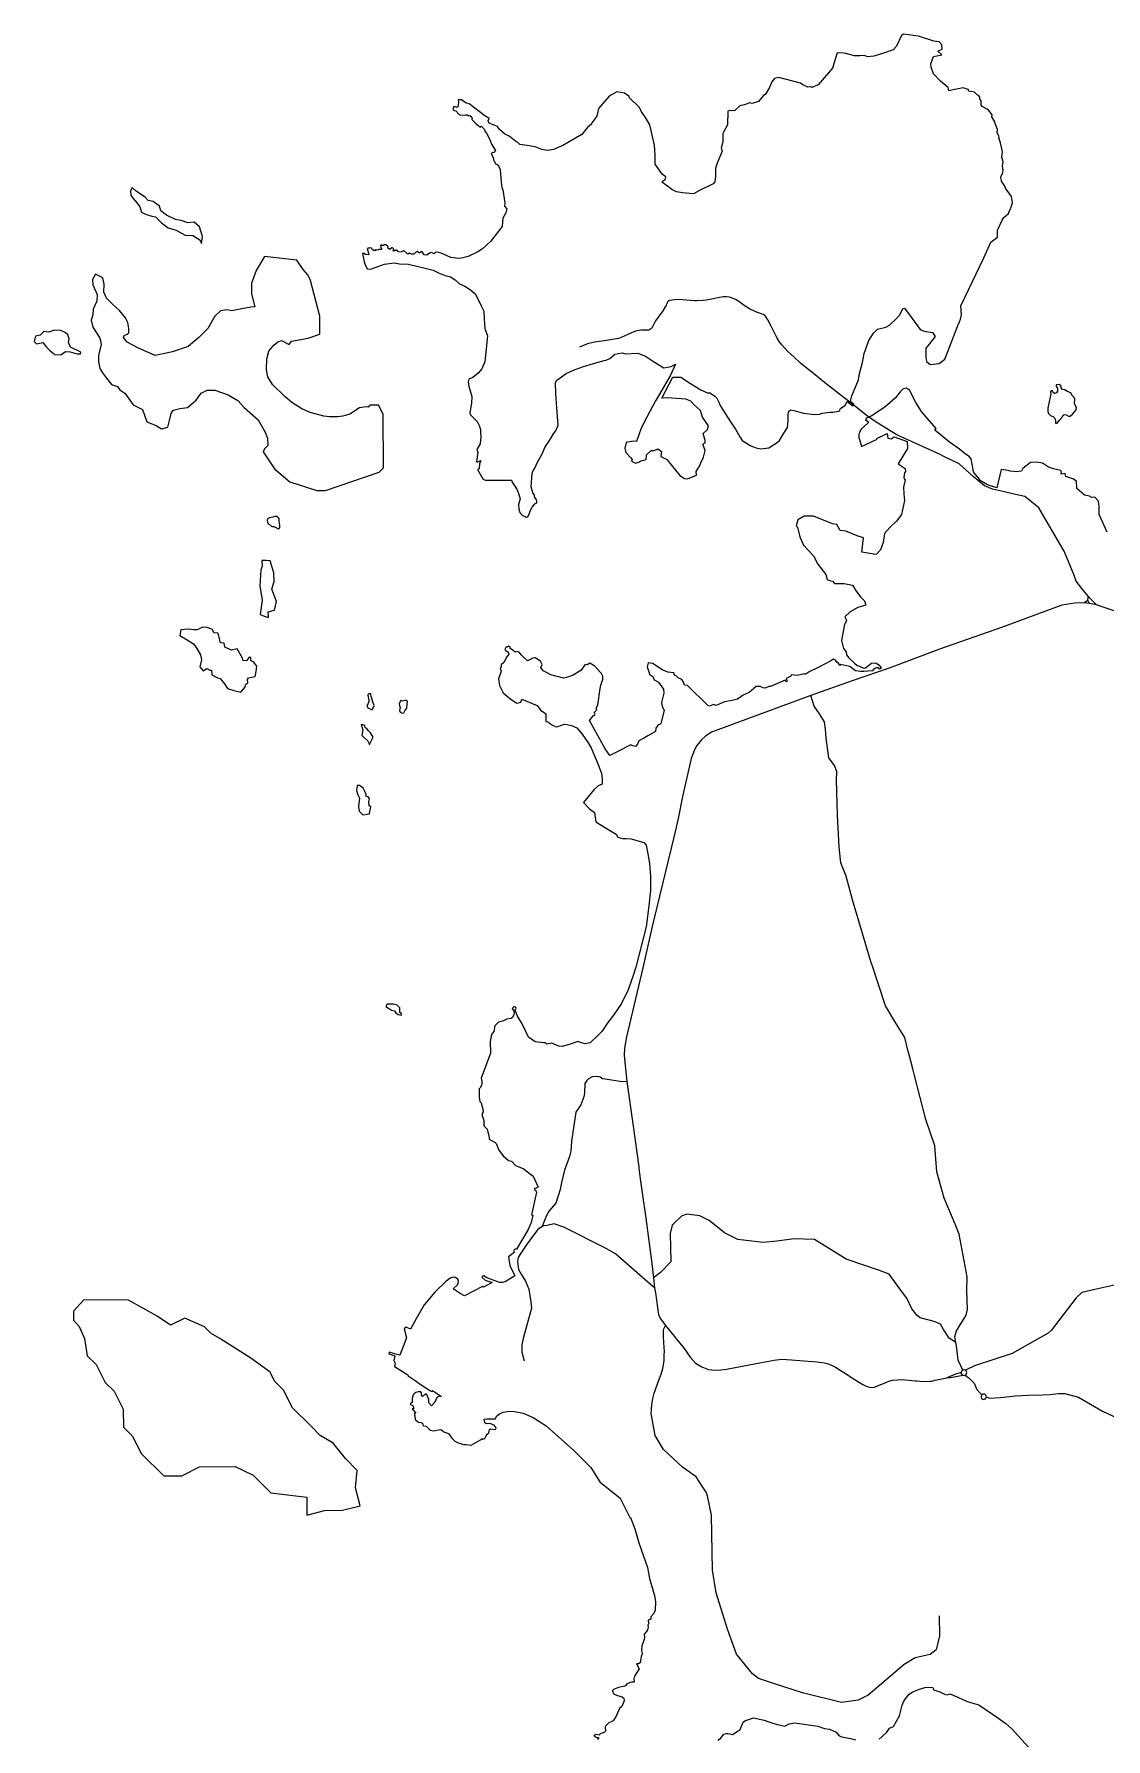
# Model space of a CAD drawing. Extents: x 0 to 452, y 0 to 685.
# Drawn here: x 85.8 to 127.9, y 422.4 to 489.4 of the extents above; entities that cross this region are included whole.
import ezdxf

# ---------------------------------------------------------------- set-up
doc = ezdxf.new("R2010")
doc.units = 0
doc.layers.get('0').update_dxf_attribs({"linetype": 'CONTINUOUS'})

msp = doc.modelspace()

# ---------------------------------------------------------------- linework, layer by layer
at = {"color": 7}
for points in [[(113.046537, 486.374722), (113.027795, 485.835634), (112.877865, 485.541285), (112.853611, 485.486163), (112.848099, 485.162049), (112.786363, 484.917309), (112.820538, 484.791632), (112.622101, 484.331918), (112.566979, 484.133481), (112.563672, 483.982448), (112.564774, 483.804957), (112.530599, 483.595495), (112.469965, 483.517222), (111.913238, 483.244922), (111.694957, 483.12145), (111.261701, 483.158932), (111.031293, 483.195312), (110.84388, 483.286814), (110.477873, 483.566832), (110.474566, 483.624158), (110.584809, 483.678177), (110.609062, 483.789523), (110.473463, 483.877717), (110.196754, 484.283412), (110.195651, 484.640599), (110.171398, 485.034167), (109.986189, 485.837838), (109.839566, 486.080373), (109.647743, 486.36921), (109.579393, 486.514731), (109.181415, 486.893967), (109.162674, 486.960113), (108.98849, 487.07697), (108.688629, 487.134297), (108.384358, 486.953498), (107.964332, 486.469531), (107.903698, 486.177387), (107.697543, 485.909496), (107.692031, 485.857682), (107.526667, 485.715469), (107.307283, 485.454193), (106.570859, 485.01763), (106.19934, 484.862187), (105.976649, 484.82691), (105.738524, 484.866597), (105.483863, 484.964713), (105.166363, 485.019835), (104.874219, 485.065035), (104.792639, 485.14), (104.720981, 485.177482), (104.460807, 485.383637), (104.271189, 485.472934), (104.06283, 485.663655), (104.004401, 485.769488), (103.673672, 485.896267), (103.62737, 485.988871), (103.672569, 486.080373), (103.497283, 486.181797), (102.890946, 486.653637), (102.768576, 486.690017), (102.586675, 486.80908), (102.449974, 486.816797), (102.459896, 486.708759), (102.447769, 486.617257), (102.445564, 486.540087), (102.395955, 486.518038), (102.309965, 486.555521), (102.27138, 486.535677), (102.274687, 486.507014), (102.249332, 486.476146), (102.268073, 486.424332), (102.31217, 486.389054), (102.356268, 486.382439), (102.488559, 486.243533), (102.561319, 486.217075), (102.736606, 486.223689), (102.809366, 486.228099), (102.860078, 486.179592), (102.91079, 486.201641), (103.004497, 486.089193), (102.995677, 486.048403), (103.15553, 485.866502), (103.234905, 485.803663), (103.271285, 485.778307), (103.303255, 485.741927), (103.369401, 485.780512), (103.489566, 485.649323), (103.497283, 485.583177), (103.565634, 485.511519), (103.70013, 485.254653), (103.758559, 485.072752), (103.917309, 484.821398), (103.851163, 484.751944), (103.791632, 484.732101), (103.753047, 484.689106), (103.834627, 484.5502), (103.85447, 484.416806), (103.882031, 484.388142), (103.916207, 484.306562), (104.019835, 484.247031), (104.109132, 484.075052), (104.145512, 483.577856), (104.159844, 483.473125), (104.163151, 483.371701), (104.201736, 483.274687), (104.280009, 482.767569), (104.272292, 482.642995), (104.363793, 482.533854), (104.325208, 482.375104), (104.213863, 482.172257), (104.186302, 481.841528), (104.036372, 481.653012), (103.732101, 481.269366), (103.392552, 480.947457), (103.198524, 480.837213), (102.842439, 480.666337), (102.586675, 480.594679), (102.460998, 480.584757), (102.171059, 480.623342), (101.791823, 480.788707), (101.629766, 480.826189), (101.560312, 480.815165), (101.495269, 480.771068), (101.408177, 480.822882), (101.321085, 480.793116), (101.220764, 480.713741), (101.114931, 480.72697), (101.053194, 480.831701), (101.024531, 480.852648), (100.994766, 480.840521), (100.935234, 480.792014), (100.850347, 480.863672), (100.779792, 480.82178), (100.711441, 480.750121), (100.624349, 480.755634), (100.546076, 480.793116), (100.479931, 480.757838), (100.392838, 480.831701), (100.347639, 480.847135), (100.342127, 480.862569), (100.311259, 480.878003), (100.238498, 480.860364), (100.221962, 480.832804), (100.108412, 480.843828), (100.040061, 480.92651), (100.015807, 480.895642), (99.987144, 480.913281), (99.93533, 480.864774), (99.905564, 480.883516), (99.923203, 480.955174), (99.861467, 481.014705), (99.773273, 480.939739), (99.692795, 480.982734), (99.69941, 481.054392), (99.659722, 481.077543), (99.62224, 481.113924), (99.560504, 481.113924), (99.488845, 481.08526), (99.434826, 481.118333), (99.401754, 481.090773), (99.41829, 481.011398), (99.435929, 480.991554), (99.435929, 480.940842), (99.407266, 480.932023), (99.366476, 480.950764), (99.3323, 480.941944), (99.321276, 480.908871), (99.25072, 480.916588), (99.226467, 480.89895), (99.197804, 480.916588), (99.165833, 480.887925), (99.143785, 480.89013), (99.080946, 480.936432), (99.053386, 480.984939), (98.996059, 481.000373), (98.972908, 480.986042), (98.921094, 480.988246), (98.872587, 480.970607), (98.943143, 480.741302), (98.914479, 480.723663), (98.816363, 480.7402), (98.759037, 480.779887), (98.700608, 480.777682), (98.759037, 480.444748), (98.791007, 480.3775), (98.884713, 480.18237), (99.015903, 480.160321), (99.558299, 480.365373), (99.938637, 480.41829), (100.154713, 480.376398), (100.500877, 480.362066), (101.211944, 480.193394), (101.475425, 480.119531), (101.676068, 480.01921), (101.940651, 479.917787), (102.156727, 479.859357), (102.340833, 479.745807), (102.501788, 479.592569), (102.720069, 479.498863), (102.941658, 479.357752), (103.129071, 479.18026), (103.362787, 478.717239), (103.455391, 478.51329), (103.477439, 478.193585), (103.505, 477.828681), (103.609731, 477.546458), (103.506102, 476.527812), (103.383733, 476.25441), (103.243724, 476.083533), (103.023238, 475.909349), (102.868898, 475.847613), (102.840234, 475.736267), (102.876615, 475.566493), (102.990165, 475.159696), (102.982448, 474.895113), (102.916302, 474.519184), (102.933941, 474.442014), (103.194115, 474.18184), (103.281207, 474.0275), (103.327509, 473.866545), (103.336328, 473.735356), (103.344045, 473.579913), (103.323099, 473.30651), (103.181988, 473.080512), (103.226085, 472.972474), (103.169861, 472.599852), (103.231597, 472.596545), (103.348455, 472.642847), (103.292231, 472.51276), (103.272387, 472.319835), (103.209549, 472.293377), (103.422318, 471.93178), (103.518229, 471.871146), (103.928333, 471.879965), (104.554514, 471.881068), (104.57987, 471.798385), (104.679088, 471.645148), (104.772795, 471.490807), (104.830122, 471.306701), (104.89296, 471.146849), (104.817995, 470.914236), (104.833429, 470.733437), (104.876424, 470.603351), (104.97895, 470.486493), (105.057222, 470.465547), (105.120061, 470.422552), (105.187309, 470.439088), (105.257865, 470.576892), (105.29204, 470.699262), (105.353776, 470.817222), (105.467326, 470.939592), (105.538984, 470.989201), (105.541189, 471.050937), (105.52796, 471.102752), (105.451893, 471.216302), (105.45079, 471.284653), (105.381337, 471.375052), (105.315191, 471.617587), (105.360391, 472.135729), (105.395668, 472.255894), (105.447483, 472.318732), (105.587491, 472.608672), (105.692222, 472.791675), (105.764983, 472.940503), (105.859792, 473.154375), (106.046102, 473.435495), (106.193828, 473.696771), (106.284227, 473.807014), (106.387856, 474.036319), (106.331632, 474.712109), (106.288637, 475.271042), (106.272101, 475.705399), (106.333837, 475.796901), (106.509123, 475.9325), (106.694332, 476.063689), (106.977656, 476.195981), (107.340356, 476.324965), (107.773611, 476.457257), (108.189227, 476.580729), (108.269705, 476.587344), (108.416328, 476.659002), (108.586102, 476.795703), (108.610356, 476.822162), (108.894783, 476.873976), (109.023768, 476.833186), (109.50553, 476.858542), (109.8098, 476.743889), (110.123993, 476.532222), (110.53079, 476.291892), (110.824037, 476.335989), (110.983889, 476.435208), (110.779939, 475.979905), (110.276129, 475.091345), (110.211085, 474.985512), (109.862717, 474.343898), (109.643333, 473.918359), (109.457023, 473.39691), (109.329141, 473.412344), (109.055738, 473.35612), (109.001719, 473.130121), (109.036997, 472.958142), (109.233229, 472.746476), (109.290556, 472.683637), (109.266302, 472.615287), (109.41954, 472.541424), (109.547422, 472.584418), (109.625694, 472.631823), (109.834054, 472.690252), (109.857205, 472.87546), (110.033594, 473.036415), (110.149349, 473.03862), (110.291562, 473.104766), (110.439288, 473.002239), (110.418342, 472.800495), (110.646545, 472.681432), (111.162483, 472.064071), (111.344384, 471.945009), (111.455729, 471.929575), (111.816224, 472.075095), (111.808507, 472.209592), (111.935287, 472.425668), (111.983793, 472.559062), (112.086319, 472.774037), (112.152465, 473.04303), (112.064271, 473.287769), (112.15467, 473.3473), (112.155773, 473.429982), (112.075295, 473.702283), (112.247274, 473.865443), (112.284757, 474.012066), (112.055451, 474.356024), (111.973872, 474.610686), (111.736849, 474.82566), (111.594636, 474.974488), (111.392891, 475.062682), (110.663082, 475.108984), (110.44921, 475.096857), (110.886875, 475.920373), (111.04783, 475.921476), (111.20217, 475.918168), (111.575894, 475.666814), (111.980486, 475.427587), (112.27263, 475.294193), (112.331059, 475.318446), (112.532804, 475.17513), (112.607769, 475.096857), (112.691554, 474.940312), (112.74888, 474.810226), (112.940703, 474.49934), (113.153472, 474.169713), (113.344193, 473.87316), (113.520582, 473.578811), (113.615391, 473.42888), (113.717917, 473.368246), (113.94612, 473.218316), (114.159991, 473.140043), (114.33197, 473.110278), (114.656085, 473.145556), (114.989019, 473.348403), (115.071701, 473.435495), (115.243681, 473.727639), (115.385894, 473.942613), (115.409045, 474.071597), (115.422274, 474.234757), (115.422274, 474.455243), (115.44763, 474.579818), (115.5248, 474.640451), (115.643863, 474.616198), (116.024201, 474.511467), (116.447535, 474.449731), (116.650382, 474.466267), (116.751806, 474.501545), (117.064896, 474.542335), (117.172934, 474.543437), (117.413264, 474.583125), (117.471693, 474.691163), (117.656901, 474.82125), (117.730764, 474.966771), (117.954557, 474.794792), (117.999757, 474.863142), (117.868568, 474.98441), (117.91046, 475.192769), (118.175043, 475.820052), (118.218038, 476.069201), (118.338203, 476.492535), (118.396632, 476.850825), (118.582943, 477.360148), (118.773663, 477.644575), (118.921389, 477.804427), (119.247708, 477.880495), (119.30724, 477.915773), (119.398741, 477.968689), (119.677656, 478.223351), (119.793412, 478.361155), (119.923498, 478.603689), (119.988542, 478.630148), (120.285095, 478.221146), (120.594879, 477.795607), (120.760243, 477.722847), (121.088768, 477.672135), (121.190191, 477.517795), (120.948759, 477.211319), (120.828594, 477.058082), (120.818672, 476.695382), (120.846233, 476.530017), (120.992856, 476.414262), (121.353351, 476.457257), (121.576042, 476.625929), (121.690694, 476.932405), (122.03796, 477.850729), (122.085365, 477.956562), (122.143793, 478.097674), (122.187891, 478.203507), (122.229783, 478.366667), (122.195608, 478.726059), (123.104011, 480.605703), (123.376311, 481.227474), (123.640894, 481.414887), (123.639792, 481.600095), (123.640894, 481.6927), (123.834922, 482.109418), (123.892248, 482.186588), (124.06533, 482.345338), (124.194314, 482.63638), (124.221875, 482.783003), (124.18329, 483.014514), (123.958394, 483.340833), (123.929731, 483.420208), (123.794132, 483.62526), (123.770981, 483.774088), (123.810668, 483.879922), (123.837127, 483.897561), (123.866893, 484.056311), (123.841537, 484.224982), (123.859175, 484.379323), (123.808463, 484.556814), (123.834922, 484.775095), (123.753342, 485.123463), (123.693811, 485.321901), (123.701528, 485.364896), (123.628768, 485.529158), (123.633177, 485.64822), (123.54388, 485.88855), (123.536163, 485.946979), (123.419306, 486.149826), (123.424818, 486.226996), (123.287014, 486.406693), (123.234097, 486.449687), (123.038967, 486.556623), (122.991563, 486.623871), (122.992665, 486.771597), (122.946363, 486.848767), (122.938646, 486.920425), (122.894549, 486.983264), (122.841632, 487.015234), (122.740208, 487.113351), (122.593585, 487.145321), (122.505391, 487.155243), (122.497674, 487.220287), (122.442552, 487.239028), (122.409479, 487.251155), (122.283802, 487.289739), (121.901259, 487.204852), (121.72487, 487.166267), (121.699514, 487.304071), (121.399653, 487.548811), (121.128455, 487.842057), (121.039158, 488.097821), (121.020417, 488.223498), (121.122943, 488.511232), (121.322483, 488.552023), (121.447057, 488.578481), (121.297127, 488.719592), (121.468004, 488.807787), (121.453672, 488.980868), (121.353351, 489.098828), (121.143889, 489.117569), (120.529835, 489.318212), (120.343524, 489.34467), (119.943342, 489.396484), (119.869479, 489.343568), (119.667734, 488.925746), (119.540955, 488.776918), (119.158412, 488.649037), (118.786893, 488.534384), (118.525616, 488.503516), (118.417578, 488.549818), (118.225755, 488.537691), (118.027318, 488.540998), (117.67454, 488.630295), (117.590755, 488.647934), (117.339401, 488.665573), (117.1575, 488.060338), (116.591953, 487.404392), (116.350521, 487.295252), (116.302014, 487.320607), (116.190668, 487.312891), (115.986719, 487.404392), (115.906241, 487.466128), (115.047448, 487.692127), (114.876571, 487.64803), (114.78066, 487.522352), (114.684748, 487.296354), (114.519384, 487.041693), (114.437804, 486.966727), (114.255903, 486.742934), (114.006754, 486.665764), (113.913047, 486.696632), (113.682639, 486.612847), (113.517274, 486.578672), (113.322144, 486.401181), (113.278047, 486.385746), (113.19316, 486.398976), (113.166701, 486.379132), (113.131424, 486.394566), (113.046537, 486.374722)], [(89.650755, 483.373906), (89.582405, 483.226181), (89.594531, 483.067431), (89.690443, 482.939549), (89.850295, 482.759852), (89.949514, 482.607717), (90.013455, 482.40046), (90.16559, 482.324392), (90.420252, 482.240607), (90.56467, 482.219662), (90.806102, 481.981537), (91.058559, 481.788611), (91.380469, 481.696007), (91.724427, 481.49316), (92.035312, 481.487648), (92.308715, 481.317873), (92.375963, 481.17566), (92.407934, 481.441345), (92.288872, 481.824991), (92.078307, 482.014609), (91.829158, 481.982639), (91.574497, 482.079653), (91.347396, 482.112726), (90.990208, 482.280295), (90.774132, 482.458889), (90.720113, 482.637482), (90.476476, 482.827101), (90.281345, 482.864583), (90.156771, 482.99467), (89.939592, 483.135781), (89.805095, 483.232795), (89.650755, 483.373906)], [(96.555278, 477.459366), (97.024913, 477.615912), (97.019401, 478.319262), (96.657804, 479.722656), (96.554175, 479.938732), (96.366762, 480.151502), (96.119818, 480.510894), (94.848715, 480.66303), (94.522396, 480.116224), (94.33388, 479.608003), (94.331675, 479.190182), (94.469479, 478.679757), (94.323958, 478.670937), (94.018585, 478.618021), (93.559974, 478.522109), (93.365946, 478.562899), (93.117899, 478.526519), (92.899618, 478.319262), (92.618498, 477.834193), (92.267925, 477.478107), (91.841285, 477.122023), (91.234948, 476.913663), (90.556953, 476.770347), (89.894393, 477.064696), (89.445703, 477.290694), (89.305694, 477.477005), (89.33546, 477.564097), (89.452318, 477.607092), (89.512951, 477.665521), (89.516259, 477.831988), (89.480981, 478.064601), (89.382865, 478.254219), (89.148047, 478.534236), (88.857005, 478.796614), (88.637622, 479.02592), (88.536198, 479.255226), (88.543915, 479.570521), (88.499818, 479.825182), (88.208776, 479.965191), (88.087509, 479.762344), (88.099636, 479.55178), (88.274922, 479.165929), (88.262795, 478.90796), (88.115069, 478.588255), (88.107352, 478.369974), (88.039002, 478.166024), (88.100738, 477.886007), (88.359809, 477.480312), (88.409418, 477.355738), (88.431467, 477.193681), (88.321224, 476.781371), (88.327838, 476.523403), (88.384062, 476.259922), (88.487691, 476.089045), (88.645338, 475.878481), (88.836059, 475.635946), (89.074184, 475.553264), (89.160174, 475.41987), (89.359713, 475.287578), (89.683828, 474.833377), (90.054245, 474.656988), (90.219609, 474.167509), (90.591129, 474.025295), (90.801693, 473.894106), (91.055252, 473.959149), (91.116988, 474.213811), (91.174314, 474.488316)], [(86.179201, 477.716232), (86.039193, 477.5652), (85.850677, 477.527717), (85.795556, 477.317153), (85.884852, 477.231163), (86.145026, 477.288489), (86.28724, 477.099974), (86.409609, 476.969887), (86.60474, 476.817752), (86.843967, 476.795703), (87.024766, 476.924687), (87.215486, 476.910356), (87.483377, 476.835391), (87.622283, 476.8398), (87.636615, 476.908151), (87.220998, 477.105486), (87.142726, 477.278568), (87.178004, 477.432908), (87.126189, 477.579531), (87.014844, 477.680955), (86.839557, 477.752613), (86.598125, 477.773559), (86.373229, 477.689774), (86.179201, 477.716232)], [(95.520095, 477.357943), (95.816649, 477.205807), (95.911458, 477.331484), (96.555278, 477.459366)], [(98.979523, 474.826762), (98.924401, 474.738568), (98.836207, 474.751797), (98.573828, 474.714314), (98.199002, 474.465165), (97.928906, 474.395712), (97.71283, 474.361537), (97.39533, 474.359332), (97.181458, 474.38579), (96.643472, 474.528003), (96.308333, 474.682344), (95.924687, 474.924878), (95.64908, 475.165208), (95.159601, 475.628229), (94.972187, 475.931398), (94.919271, 476.210312), (94.943524, 476.641363), (95.016285, 476.947838), (95.214722, 477.173837), (95.36355, 477.311641), (95.520095, 477.357943)], [(127.942578, 469.838264), (127.633898, 470.521771), (127.637205, 470.835963), (127.600825, 471.05204), (127.467431, 471.205278), (127.350573, 471.197561), (127.249149, 471.24276), (127.051814, 471.289062), (126.760773, 471.542621), (126.736519, 471.830356), (126.603125, 471.921857), (126.320903, 472.019974), (126.296649, 472.142344), (126.137899, 472.105963), (126.158845, 472.197465), (126.12467, 472.250382), (125.832526, 472.320937), (125.64842, 472.391493), (125.411398, 472.548038), (125.161146, 472.585521), (124.934045, 472.564575), (124.639696, 472.339679), (124.583472, 472.223924), (124.388342, 472.198568), (124.130373, 472.227231), (124.056511, 472.255894), (123.78862, 472.292274), (123.614436, 471.574592), (123.251736, 471.692552), (122.935338, 471.875556), (122.936441, 471.920755), (122.769974, 472.101554), (122.693906, 472.205182), (122.648707, 472.505043), (122.6002, 472.71671), (122.530747, 472.808212), (122.375304, 472.899713), (122.151511, 473.097049), (121.748021, 473.364939), (121.182474, 473.840087), (121.232083, 473.910642), (120.874896, 474.306415), (120.647795, 474.569896), (120.436129, 474.925981), (120.183672, 475.409948), (120.069019, 475.482708), (119.936727, 475.463967), (119.818768, 475.343802), (119.619227, 475.091345), (119.22566, 474.758412), (118.70862, 474.397917), (118.495851, 474.311927), (118.447344, 474.245781)], [(126.671476, 475.059375), (126.656042, 475.127726), (126.559028, 475.21592), (126.514931, 475.308524), (126.381537, 475.354826), (126.288932, 475.41987), (126.196328, 475.439713), (126.140104, 475.502552), (126.134592, 475.567595), (126.065139, 475.628229), (125.947179, 475.624922), (125.946076, 475.554366), (125.998993, 475.483811), (125.992379, 475.369158), (125.950486, 475.310729), (125.881033, 475.284271), (125.829219, 475.316241), (125.808273, 475.366953), (125.788429, 475.385694), (125.752049, 475.380182), (125.720078, 475.339392), (125.73441, 475.253403), (125.710156, 475.135443), (125.664957, 474.957951), (125.638498, 474.827864), (125.617552, 474.697778), (125.61204, 474.573203), (125.636293, 474.500443), (125.724488, 474.415556), (125.832526, 474.361537), (125.874418, 474.318542), (125.913004, 474.214913), (125.914106, 474.142153), (125.928437, 474.101363), (125.987969, 474.116797), (126.089393, 474.247986), (126.148924, 474.310825), (126.215069, 474.41776), (126.254757, 474.450833), (126.330825, 474.443116), (126.421224, 474.38579), (126.493984, 474.389097), (126.582179, 474.47178), (126.662656, 474.563281), (126.728802, 474.632734), (126.743134, 474.725338), (126.669271, 474.867552), (126.671476, 475.059375)], [(91.174314, 474.488316), (91.263611, 474.623915), (91.520477, 474.692266), (91.817031, 474.727543), (92.159887, 475.024097), (92.352812, 475.291988), (92.599757, 475.413255), (92.891901, 475.409948), (93.413351, 475.231354), (93.796997, 475.006458), (94.045043, 474.734158), (94.592951, 474.239167), (94.868559, 473.760712), (94.967778, 473.521484), (94.974393, 473.240364)], [(94.974393, 473.240364), (94.843203, 473.102561), (94.792491, 472.991215), (95.240078, 472.32645), (95.843108, 471.806102), (96.897031, 471.463246), (97.247604, 471.466554), (99.344427, 472.185338), (99.518611, 472.36283), (99.502075, 474.472882), (99.324583, 474.822352), (98.979523, 474.826762)], [(118.447344, 474.245781), (118.579636, 474.159792), (118.54987, 474.10908), (118.289696, 473.874262), (118.211424, 473.7552), (118.188273, 473.661493), (118.193785, 473.543533), (118.215833, 473.468568), (118.291901, 473.20178), (118.910365, 473.487309), (118.900443, 473.509357), (119.30283, 473.71), (119.335903, 473.525894), (119.464887, 473.503845), (119.581745, 473.579913), (120.087761, 473.38809), (120.106502, 473.114687), (119.741597, 472.516068), (120.01059, 472.333064), (120.030434, 472.217309), (119.989644, 472.168802), (119.959879, 471.984696), (119.984132, 471.920755), (120.029332, 471.866736), (119.992951, 471.83697), (119.940035, 471.594436), (119.953264, 471.334262), (119.987439, 471.071884), (119.868377, 470.529488), (119.684271, 470.275929), (119.404254, 470.016857), (119.198099, 469.784245), (119.141875, 469.427057), (119.038247, 469.133811), (118.885009, 468.967344), (118.799019, 468.95191), (118.778073, 468.971753), (118.310643, 469.043412), (118.378993, 469.606753), (118.130946, 469.691641), (117.67454, 469.874644), (117.457361, 469.901102), (117.331684, 470.134818), (117.151988, 470.165686), (116.40895, 470.467752), (116.038533, 470.466649), (115.799306, 470.322231), (115.734262, 470.083003), (115.779462, 470.023472), (115.869861, 469.648646), (116.013177, 469.325634), (116.40895, 468.897891), (116.584236, 468.575981), (116.898429, 468.168082), (116.945833, 467.971849), (117.074818, 467.927752), (117.151988, 467.903498), (117.233568, 467.813099), (117.428698, 467.811996), (117.619418, 467.817509), (117.949045, 467.753568), (118.087951, 467.519852), (118.254418, 467.290547), (118.417578, 467.139514), (118.4727, 466.967535), (118.148585, 466.874931), (117.856441, 466.704054), (117.635955, 466.511128), (117.706511, 466.381042), (117.667925, 466.260877), (117.622726, 466.213472), (117.504766, 465.576267), (117.594062, 465.257665), (117.698793, 465.126476), (117.713125, 465.016232), (117.803524, 464.898273), (118.038342, 464.670069), (118.118819, 464.606128), (118.326076, 464.514627), (118.405451, 464.494783), (118.448446, 464.504705), (118.692083, 464.687708), (118.812248, 464.703142), (118.875087, 464.688811), (118.933516, 464.651328), (118.986432, 464.605026), (119.034939, 464.552109), (119.055886, 464.516832), (119.050373, 464.468325), (119.023915, 464.478246), (119.001866, 464.447378), (118.967691, 464.504705), (118.891623, 464.50691), (118.861858, 464.495885), (118.824375, 464.473837), (118.743898, 464.417613), (118.74941, 464.38895), (118.550972, 464.373516), (118.393325, 464.360287), (118.253316, 464.362491), (118.055981, 464.392257), (117.8377, 464.560929), (117.468386, 464.62928), (117.441927, 464.601719), (117.360347, 464.728498), (117.341606, 464.718576), (117.273255, 464.806771), (117.192778, 464.842049), (117.094662, 464.778107), (116.952448, 464.698732), (116.598568, 464.511319), (116.243585, 464.342648), (116.111293, 464.25776), (116.067196, 464.251146), (116.063889, 464.26658), (115.767335, 464.209253), (115.540234, 464.229097), (115.527005, 464.182795), (115.33849, 464.087986), (115.378177, 463.977743), (115.321953, 463.955694), (115.294393, 464.025148), (114.724436, 463.777101), (114.652778, 463.773793), (114.514974, 463.702135), (114.415755, 463.714262), (114.326458, 463.766076), (114.163299, 463.770486), (113.885486, 463.534566), (113.649566, 463.43204), (113.425773, 463.275495), (113.219618, 463.217066), (112.913143, 463.170764), (112.587925, 463.026345), (112.487604, 463.061623), (112.326649, 462.995477), (112.254991, 463.025243), (111.462344, 463.806866), (111.344384, 463.828915), (111.305799, 463.94026), (111.240755, 464.041684), (111.096337, 464.105625), (111.033498, 464.177283), (110.954123, 464.22138), (110.922153, 464.305165), (110.690643, 464.338238), (110.460234, 464.424227), (110.098637, 464.674479), (109.920043, 464.705347), (109.878151, 464.548802), (109.985087, 464.229097), (110.103047, 464.161849), (110.153759, 464.031762), (110.322431, 463.942465), (110.517561, 463.662448), (110.528585, 463.50921), (110.439288, 463.136588), (110.463542, 463.003194), (110.544019, 462.82901), (110.415035, 462.313073), (110.368733, 462.28), (110.303689, 462.268976), (110.21329, 462.136684), (110.206675, 462.008802), (109.9002, 461.829106), (109.772318, 461.754141), (109.556241, 461.635078), (109.497812, 461.506094), (109.421745, 461.407977), (109.315912, 461.439948), (109.233229, 461.478533), (108.744852, 461.231588), (108.415226, 461.061814), (108.23112, 461.317578), (107.613759, 462.439852), (107.751562, 462.615139), (107.83645, 462.668056), (107.79566, 462.750738), (107.903698, 462.854366), (107.86842, 462.917205), (107.942283, 463.03296), (108.02717, 463.688906), (108.061345, 463.827812), (108.129696, 464.063732), (108.136311, 464.179488), (108.086701, 464.284219), (108.037092, 464.334931), (107.82322, 464.564236), (107.622578, 464.683299), (107.525564, 464.622665), (107.445087, 464.641406), (107.268698, 464.398871), (106.968837, 464.210356), (106.746146, 464.135391), (106.585191, 464.104523), (106.091302, 464.234609), (105.923733, 464.320599), (105.798056, 464.386745), (105.694427, 464.519037), (105.753958, 464.640304), (105.69112, 464.760469), (105.477248, 464.890556), (105.385747, 464.879531), (105.177387, 464.784722), (105.030764, 464.910399), (104.926033, 465.011823), (104.865399, 465.107734), (104.782717, 465.150729), (104.695625, 465.115451), (104.557821, 465.222387), (104.501597, 465.260972), (104.492778, 465.32822), (104.429939, 465.352474), (104.38033, 465.316094), (104.337335, 465.33263), (104.283316, 465.226797), (104.327413, 465.186007), (104.415608, 465.120963), (104.449783, 465.037179), (104.361588, 464.931345), (104.250243, 464.719679), (104.136693, 464.623767), (104.142205, 464.531163), (104.09921, 464.488168), (104.138898, 464.377925), (104.041884, 464.074757), (104.082674, 463.811276), (104.223785, 463.51803), (104.530261, 463.261163), (104.757361, 463.11454), (104.910599, 463.149818), (104.952491, 463.27329), (105.555521, 463.020833), (105.704349, 462.834523), (105.828924, 462.745226), (105.897274, 462.695616), (105.901684, 462.595295), (105.900582, 462.477335), (105.900582, 462.399062), (105.971137, 462.379219), (106.045, 462.336224), (106.119965, 462.283307), (106.258872, 462.19842), (106.347066, 462.188498), (106.471641, 462.232595), (106.624879, 462.291024), (106.730712, 462.28441), (106.901588, 462.238107), (107.112153, 462.142196), (107.329332, 461.897457), (107.558637, 461.562318), (107.671085, 461.364982), (107.838655, 460.983542), (107.894879, 460.839123), (107.912518, 460.793924)], [(95.037231, 470.399401), (94.979905, 470.368533), (94.955651, 470.29908), (94.962266, 470.224114), (94.993134, 470.163481), (95.079123, 470.109462), (95.13645, 470.05875), (95.169523, 470.051033), (95.219132, 470.057648), (95.301814, 470.01796), (95.338194, 469.97717), (95.388906, 469.960634), (95.428594, 469.976068), (95.447335, 470.016857), (95.450643, 470.073082), (95.44513, 470.102847), (95.433004, 470.167891), (95.424184, 470.303489), (95.417569, 470.360816), (95.397726, 470.401606), (95.362448, 470.434679), (95.330477, 470.44901), (95.246693, 470.452318), (95.169523, 470.420347), (95.037231, 470.399401)], [(94.914861, 468.717092), (94.740677, 468.722604), (94.755009, 468.489991), (94.702092, 468.358802), (94.667917, 467.724905), (94.750599, 467.162665), (94.677838, 466.604835), (94.803516, 466.541996), (94.997543, 466.474748), (94.987622, 466.701849), (95.240078, 466.7702), (95.321658, 467.104236), (95.133143, 467.598125), (95.230156, 467.889167), (95.210313, 468.237535), (95.070304, 468.708273), (94.914861, 468.717092)], [(94.068194, 463.731901), (94.110087, 463.866398), (94.192769, 463.909392), (94.172925, 464.050503), (94.219227, 464.112239), (94.478299, 464.158542), (94.524601, 464.359184), (94.544444, 464.566441), (94.41987, 464.743932), (94.307422, 464.772595), (94.310729, 464.914809), (94.242379, 464.921424), (94.153082, 464.789132), (94.002049, 464.782517), (93.982205, 464.881736), (93.774948, 465.256562), (93.555564, 465.193724), (93.292083, 465.318299), (93.255703, 465.469332), (93.114592, 465.489175), (93.029705, 465.860694), (92.855521, 465.883845), (92.799297, 466.00842), (92.59204, 466.091102), (92.411241, 466.101024), (92.195165, 465.991884), (92.059566, 465.995191), (91.853412, 466.021649), (91.55355, 465.995191), (91.523785, 465.779114), (91.803802, 465.598316), (92.056259, 465.45059), (92.181936, 465.266484), (92.326354, 465.016232), (92.366042, 464.822205), (92.299896, 464.539982), (92.431085, 464.38895), (92.582118, 464.480451), (92.704488, 464.418715), (92.766224, 464.415408), (92.779453, 464.231302), (92.996632, 464.108932), (93.107977, 464.080269), (93.276649, 463.879627), (93.397917, 463.695521), (93.643759, 463.616146), (93.912752, 463.551102), (94.068194, 463.731901)], [(98.949757, 463.477239), (98.910069, 463.444167), (98.929913, 463.276597), (98.956372, 463.221476), (98.916684, 463.10572), (98.86046, 463.020833), (98.906762, 462.931537), (99.071024, 462.859878), (99.159219, 463.030755), (99.120634, 463.125564), (99.034644, 463.379123), (99.021415, 463.477239), (98.949757, 463.477239)], [(100.206528, 463.225885), (100.140382, 463.098003), (100.150304, 463.008707), (100.17566, 462.94697), (100.160226, 462.898463), (100.145894, 462.824601), (100.17566, 462.761762), (100.251727, 462.729792), (100.322283, 462.740816), (100.357561, 462.814679), (100.441345, 462.920512), (100.44355, 463.075955), (100.457882, 463.19171), (100.379609, 463.230295), (100.29803, 463.198325), (100.206528, 463.225885)], [(98.643281, 462.277795), (98.712734, 462.067231), (98.675252, 461.84013), (98.891328, 461.650512), (98.972908, 461.493967), (99.010391, 461.574444), (99.108507, 461.775087), (99.015903, 461.948168), (98.935425, 462.024236), (98.881406, 462.08928), (98.794314, 462.158732), (98.78329, 462.240312), (98.643281, 462.277795)], [(107.912518, 460.793924), (108.077882, 460.362873), (108.114262, 460.147899), (108.115365, 459.932925), (107.953307, 459.86678), (107.779123, 459.713542), (107.370122, 459.216345), (107.611554, 458.966094), (107.814401, 458.817266), (107.865113, 458.449054), (108.436172, 458.103993), (108.656658, 457.965087), (108.728316, 457.849332), (108.912422, 457.797517), (109.051328, 457.797517), (109.250868, 457.782083), (109.470252, 457.72145), (109.743655, 457.640972), (109.836259, 457.538446), (109.901302, 457.194488), (109.974062, 456.819662), (110.01375, 456.316953), (110.004931, 455.759123), (109.942092, 455.160503), (109.839566, 454.332578), (109.438281, 452.75059), (109.331345, 452.423168), (109.127396, 451.852109), (108.865018, 451.317431), (108.560747, 450.863229), (108.329236, 450.571085), (108.099931, 450.213898), (107.878342, 450.001128), (107.730616, 449.86553), (107.639115, 449.769618), (107.447292, 449.733238), (107.259879, 449.789462), (107.152943, 449.821432), (106.889462, 449.729931), (106.688819, 449.674809), (106.534479, 449.631814), (106.402187, 449.640634), (106.132092, 449.760799), (105.935859, 449.726623), (105.887352, 449.769618), (105.800261, 449.768516), (105.481658, 449.81592), (105.218177, 449.996719), (104.967925, 450.521476), (104.777205, 450.842283), (104.689011, 451.060564), (104.720981, 451.099149), (104.727595, 451.125607), (104.723186, 451.165295), (104.694523, 451.182934), (104.659245, 451.190651), (104.628377, 451.177422), (104.576562, 451.118993), (104.623967, 451.046232), (104.654835, 450.969062), (104.642708, 450.891892), (104.582075, 450.765113), (104.53467, 450.735347), (104.370408, 450.703377), (104.230399, 450.635026), (104.042986, 450.592031), (103.895261, 450.447613), (103.850061, 450.217205), (103.761866, 450.099245), (103.707847, 449.823637), (103.722179, 449.370538), (103.361684, 448.390477), (103.389245, 448.270312), (103.389245, 448.149045), (103.336328, 448.021163), (103.277899, 447.970451), (103.27349, 447.63862), (103.304358, 447.468845), (103.362787, 447.421441), (103.428932, 447.122682), (103.426727, 447.027873), (103.384835, 446.963932), (103.4598, 446.71809), (103.4598, 446.633203), (103.475234, 446.611155), (103.4598, 446.564852), (103.463108, 446.533984), (103.490668, 446.484375), (103.58658, 446.379644), (103.675877, 446.058837), (103.673672, 445.986076), (103.90849, 445.857092), (103.948177, 445.814097), (104.047396, 445.561641), (104.224887, 445.33454), (104.435451, 445.148229), (104.553412, 445.120668), (104.707752, 444.954201), (105.008715, 444.835139), (105.393463, 444.539687), (105.599618, 444.103125), (105.535677, 444.084384), (105.533472, 444.062335), (105.45079, 444.053516), (105.451893, 444.018238), (105.497092, 443.986267), (105.534575, 443.9102), (105.32842, 443.022743), (105.392361, 443.009514), (105.318498, 442.716267), (105.207153, 442.445069), (104.993281, 442.08678), (104.749644, 441.666753), (104.69783, 441.672266), (104.672474, 441.661241), (104.653733, 441.641398), (104.639401, 441.617144), (104.638299, 441.590686), (104.649323, 441.538871), (104.434349, 441.36579), (104.479549, 441.027344), (104.685703, 440.623854), (104.293238, 440.385729), (104.189609, 440.362578), (104.090391, 440.366988), (103.823602, 440.458489), (103.546893, 440.556606), (103.449879, 440.635981), (103.384835, 440.574245), (103.516024, 440.455182), (103.782812, 440.361476), (103.442162, 440.171857)], [(98.485634, 459.880009), (98.459175, 459.685981), (98.507682, 459.511797), (98.572726, 459.382812), (98.540755, 459.063107), (98.561701, 458.873489), (98.708325, 458.726866), (98.967396, 458.765451), (98.989444, 458.854748), (99.009288, 458.966094), (99.02803, 459.043264), (98.962986, 459.089566), (98.940937, 459.258238), (98.967396, 459.355252), (98.918889, 459.431319), (98.832899, 459.457778), (98.843924, 459.539357), (98.719349, 459.782995), (98.578238, 459.885521), (98.485634, 459.880009)], [(99.666337, 451.296484), (99.61783, 451.19947), (99.715946, 451.139939), (99.835009, 451.058359), (99.948559, 451.037413), (100.004783, 450.956936), (100.102899, 450.89079), (100.224167, 450.858819), (100.224167, 450.92276), (100.159123, 450.966857), (100.159123, 451.150963), (100.051085, 451.247977), (99.900052, 451.296484), (99.666337, 451.296484)], [(102.258151, 440.110121), (102.424618, 440.275486), (102.455486, 440.333915), (102.467613, 440.412187), (102.435643, 440.498177), (102.338629, 440.562118), (102.269175, 440.575347), (102.168854, 440.540069), (101.983646, 440.415495), (101.542674, 439.980035), (101.118238, 439.481736), (100.81066, 438.958082), (100.581354, 438.522621), (100.409375, 438.600894), (100.328898, 438.54467), (100.422604, 438.183073), (100.156918, 437.506181), (99.946354, 437.559097), (99.749019, 437.625243), (99.729175, 437.55579), (99.962891, 437.486337), (99.924306, 437.298924), (99.978325, 437.194193), (99.954071, 437.056389), (100.473316, 436.731172), (100.48875, 436.696996), (100.758845, 436.505174), (100.99697, 436.338707), (101.362977, 436.101684), (101.44566, 436.082943), (101.446762, 436.120425), (101.801745, 435.885607)], [(103.442162, 440.171857), (103.409088, 440.199418), (102.707943, 439.843333), (102.531554, 439.923811), (102.258151, 440.110121)], [(96.508976, 431.227838), (97.207917, 431.408637), (97.909062, 431.414149), (98.608004, 431.594948), (98.426102, 432.296094), (98.484531, 432.972986), (98.027023, 433.443724), (97.642274, 433.917769), (97.537543, 434.045651), (97.030425, 434.352127), (96.656701, 434.741285), (95.950043, 435.439123), (95.595061, 436.138064), (95.242283, 436.487535), (95.063689, 436.837005), (94.312934, 437.387118), (93.085929, 438.166537), (92.751893, 438.360564), (92.493924, 438.62184), (91.714505, 438.953672), (91.159983, 438.683576), (90.634123, 439.034149), (89.504132, 439.666944), (87.750165, 439.680174), (87.338958, 439.234792), (87.341163, 438.884219), (87.563854, 438.638377), (87.778828, 438.167639), (87.878047, 437.484132), (88.230825, 437.134662), (88.58691, 436.43572), (88.939687, 436.08625), (89.29467, 435.386207), (89.301285, 434.683958), (89.654062, 434.334488), (90.009045, 433.635547), (90.893194, 432.763524), (91.593238, 432.769037), (92.292179, 433.126224), (93.692266, 433.137248), (94.395616, 432.791085), (95.101172, 432.094349), (96.503463, 431.930087), (96.508976, 431.227838)], [(101.801745, 435.885607), (101.715755, 435.901042), (101.612127, 435.842613), (101.532752, 435.665121), (101.411484, 435.520703), (101.296832, 435.629844), (101.296832, 435.761033), (101.225174, 435.958368), (101.202023, 435.984826), (101.048785, 435.887812), (101.026736, 435.899939), (101.015712, 435.949549), (101.006893, 436.028924), (100.988151, 436.064201), (100.875703, 436.061996), (100.791918, 436.046562), (100.719158, 435.993646), (100.691597, 435.951753), (100.641988, 435.806232), (100.6475, 435.648585), (100.573637, 435.601181), (100.578047, 435.565903), (100.667344, 435.522908), (100.710338, 435.412665), (100.65191, 435.402743), (100.793021, 435.224149), (100.751129, 435.221944), (100.736797, 435.199896), (100.759948, 434.984922), (100.898854, 434.869167), (100.995868, 434.865859), (101.049887, 434.831684), (101.068629, 434.756719), (101.093984, 434.731363), (101.192101, 434.715929), (101.259349, 434.656398), (101.353056, 434.554974), (101.498576, 434.53513), (101.740009, 434.58033), (101.797335, 434.569306), (101.889939, 434.500955), (102.067431, 434.431502), (102.19862, 434.250703), (102.328707, 434.129436), (102.457691, 434.057778), (102.551398, 434.037934), (102.664948, 433.996042), (102.767474, 434.003759), (102.963707, 433.970686), (103.329713, 434.18566), (103.400269, 434.233064), (103.425625, 434.21322), (103.495078, 434.229757), (103.551302, 434.336693), (103.592092, 434.403941), (103.654931, 434.461267), (103.685799, 434.590252), (103.718872, 434.6123), (103.885338, 434.590252), (103.928333, 434.603481), (103.947075, 434.646476), (103.866597, 434.761128), (103.701233, 434.821762), (103.562326, 434.812943), (103.506102, 434.84822), (103.480747, 434.998151), (103.578863, 435.000356), (103.915104, 435.004766), (103.952587, 435.106189), (104.074957, 435.207613), (104.218273, 435.261632), (104.465217, 435.306832), (104.665859, 435.298012), (105.002101, 435.230764), (105.396771, 435.063194), (105.910504, 434.735773), (106.9975, 433.767838), (107.661163, 433.094253), (108.019453, 432.527604), (108.822023, 431.890399), (109.192439, 431.12421), (109.225512, 431.134132), (109.398594, 430.679931), (109.549627, 430.136432), (109.88697, 429.168498), (109.970755, 428.733038), (110.170295, 428.063863), (110.211085, 427.820226), (110.191241, 427.493906), (110.14053, 427.361614), (110.025877, 427.23263)], [(110.025877, 427.23263), (110.020365, 427.141128), (109.920043, 427.091519), (109.914531, 427.057344), (109.938785, 426.979071), (109.906814, 426.900799), (109.913429, 426.821424), (109.89138, 426.723307), (109.851693, 426.653854), (109.762396, 426.545816), (109.769011, 426.390373), (109.745859, 426.304384), (109.667587, 426.083898), (109.65105, 425.933967), (109.686328, 425.775217), (109.647743, 425.670486), (109.604748, 425.41803), (109.534193, 425.381649), (109.457023, 425.382752), (109.568368, 425.189826), (109.377648, 424.897682), (109.353394, 424.788542), (109.364418, 424.665069), (109.2652, 424.661762), (109.082196, 424.593412), (109.040304, 424.537187), (108.998412, 424.506319), (108.74816, 424.453403), (108.560747, 424.372925), (108.515547, 424.332135), (108.547518, 424.221892), (108.672092, 424.150234), (108.89809, 424.089601), (108.958724, 424.034479), (108.968646, 423.923134), (108.876042, 423.709262), (108.796667, 423.628785), (108.665477, 423.328924), (108.538698, 423.147023), (108.493498, 423.118359), (108.375538, 423.061033), (108.291754, 422.990477), (108.244349, 422.933151), (108.230018, 422.881337), (108.239939, 422.762274), (108.232222, 422.728099), (108.198047, 422.692821), (108.119774, 422.658646), (108.020556, 422.635495), (108.006224, 422.582578), (107.862908, 422.605729), (107.785738, 422.55612), (107.905903, 422.486667), (107.98197, 422.488871), (107.932361, 422.407292)], [(118.98533, 422.421623), (119.111007, 422.523047), (119.295113, 422.697231), (119.392127, 422.852674), (119.555287, 422.921024), (119.790104, 423.336641), (119.89263, 423.755564), (119.940035, 423.887856), (120.007283, 423.991484), (120.162726, 424.194332), (120.318168, 424.286936), (120.579444, 424.388359), (120.830799, 424.46112), (121.103099, 424.451198), (121.106406, 424.429149), (121.117431, 424.368516), (121.218854, 424.329931), (121.368785, 424.277014), (121.562812, 424.194332), (121.664236, 424.165668), (121.728177, 424.192127), (121.771172, 424.208663), (122.080955, 424.068655), (122.444757, 423.904392), (122.898958, 423.770998), (123.686094, 423.229705), (123.737908, 423.198837), (123.838229, 423.129384), (123.960599, 423.034575), (124.199826, 422.830625), (124.862387, 422.105226)], [(112.650764, 422.389653), (112.758802, 422.450287), (112.886684, 422.616753), (112.99362, 422.643212), (113.063073, 422.652031), (113.23395, 422.606832), (113.418056, 422.725894), (113.524991, 422.806371), (113.646259, 423.096311), (113.736658, 423.15033), (113.875564, 423.196632), (114.051953, 423.25947), (114.469774, 423.174583), (114.65829, 423.10954), (114.697977, 423.096311), (114.85783, 423.033472), (114.998941, 422.997092), (115.286675, 422.939766), (115.454245, 423.026857), (115.671424, 423.06434), (116.577622, 422.939766), (116.842205, 422.847162), (117.03513, 422.820703), (117.303021, 422.695026), (117.418776, 422.548403), (117.5202, 422.513125), (117.865261, 422.452491), (118.058186, 422.400677)]]:
    msp.add_lwpolyline(points, dxfattribs=at)
at = {"color": 2}
for points in [[(110.677413, 478.873785), (110.649852, 478.805434), (110.630009, 478.745903), (110.493307, 478.533134), (110.205573, 478.128542), (110.057847, 477.840807), (109.947604, 477.773559), (109.624592, 477.761432), (109.417335, 477.729462), (109.165981, 477.628038), (108.946597, 477.518898), (108.754774, 477.446137), (108.280729, 477.355738), (107.814401, 477.289592), (107.538793, 477.224549), (107.216884, 477.098871)], [(117.610599, 475.104575), (116.84441, 475.707604), (116.407847, 476.062587), (116.115703, 476.299609), (115.905139, 476.474896), (115.650477, 476.703099), (115.409045, 476.929097), (115.177535, 477.180451), (115.068394, 477.322665), (114.982405, 477.458264), (114.743177, 477.925694), (114.614193, 478.169332), (114.500643, 478.35895), (114.14125, 478.490139), (113.897613, 478.601484), (113.689254, 478.737083), (113.47428, 478.889219), (113.348602, 478.969696), (113.226233, 479.03033), (113.110477, 479.058993), (112.99803, 479.073325), (112.877865, 479.070017), (112.724627, 479.049071), (112.400512, 478.98513), (112.197665, 478.949852), (112.067578, 478.935521), (111.833863, 478.922292), (111.731337, 478.915677), (111.262804, 478.961979), (111.152561, 478.968594), (110.951918, 478.961979), (110.858212, 478.952057), (110.757891, 478.930009), (110.677413, 478.873785)], [(117.886207, 474.89842), (117.768247, 474.993229), (117.610599, 475.104575)], [(118.532231, 474.394609), (117.886207, 474.89842)], [(127.198437, 467.32362), (126.950391, 467.625686), (126.734314, 467.90901), (126.639505, 468.168082), (126.261372, 469.089713), (125.907491, 469.691641), (125.813785, 469.851493), (125.262569, 470.789662), (124.714662, 471.227326), (124.351962, 471.313316), (123.917604, 471.415842), (123.445764, 471.52829), (123.123854, 471.657274), (122.682882, 472.015564), (122.136076, 472.511658), (121.556198, 472.79829), (121.390833, 472.87987), (119.705217, 473.642752), (119.66112, 473.670312), (118.835399, 474.18184), (118.573021, 474.365946), (118.532231, 474.394609)], [(127.533576, 466.979662), (127.237023, 467.035885), (127.039687, 467.056832), (126.676988, 467.045807), (126.168768, 466.968637), (123.799644, 466.083385), (121.36217, 465.234514), (121.297127, 465.212465), (119.381102, 464.495885), (117.934713, 463.99428), (116.303116, 463.414401), (112.39941, 461.976832), (112.164592, 461.821389), (112.016866, 461.674766), (111.831658, 461.44987), (111.731337, 461.278993), (111.607865, 460.939444), (111.267213, 459.444549), (111.102951, 458.656311), (111.004835, 458.185573), (110.817422, 457.416076), (110.361016, 455.538637), (110.072179, 454.350217), (109.702865, 452.724132), (109.066762, 450.01105), (108.981875, 449.566771), (108.978568, 449.275729), (109.039201, 448.639627), (109.081094, 448.259288), (109.325833, 446.498707), (109.545217, 444.901285), (109.555139, 444.845061), (109.604748, 444.429444), (109.749167, 443.430642), (109.765703, 443.351267), (109.819722, 442.891554), (110.062257, 441.104514), (110.1273, 440.545582)], [(127.198437, 467.32362), (127.173082, 467.181406), (127.143316, 467.128489), (127.039687, 467.056832)], [(127.173082, 467.181406), (127.237023, 467.035885)], [(127.533576, 466.979662), (127.303168, 467.200148), (127.198437, 467.32362)], [(127.750755, 466.899184), (127.533576, 466.979662)], [(130.864019, 466.379939), (129.973255, 466.327023), (129.471649, 466.328125), (129.366918, 466.340252), (128.854288, 466.528767), (127.750755, 466.899184)], [(122.27388, 436.919687), (122.096389, 437.312153), (122.04237, 437.781788), (121.99717, 437.997864), (121.95638, 438.242604), (122.032448, 438.465295), (122.407274, 439.083759), (122.457986, 439.298732), (122.433733, 440.051693), (122.452474, 440.586371), (122.134974, 442.258759), (121.971814, 442.650121), (121.545174, 443.670972), (121.25303, 444.709462), (121.175859, 445.727005), (120.817569, 446.76329), (120.374393, 448.497413), (120.310451, 448.752075), (120.156111, 449.357309), (120.120833, 449.492908), (119.994054, 449.990104), (119.610408, 450.60967), (119.244401, 451.225929), (118.696493, 452.86855), (118.688776, 452.879575), (117.936918, 455.388707), (117.692179, 456.321363), (117.484922, 456.840607), (117.425391, 457.478915), (117.353733, 458.721354), (117.319557, 460.088368), (117.326172, 460.431224), (117.230261, 460.662734), (117.011979, 460.974722), (116.911658, 461.743116), (116.881893, 462.090382), (116.836693, 462.381424), (116.64928, 462.693412), (116.44092, 462.995477), (116.303116, 463.414401)], [(109.081094, 448.259288), (108.893681, 448.241649), (108.2223, 448.34197), (108.128594, 448.360712), (108.02717, 448.42796), (107.893776, 448.453316), (107.715182, 448.442292), (107.576276, 448.365121), (107.504618, 448.294566), (107.429653, 448.182118), (107.418629, 447.828238), (107.417526, 447.791857), (107.393273, 447.648542), (107.266493, 447.334349), (107.069158, 447.053229), (106.911511, 445.911111), (106.885052, 445.517543), (106.827726, 445.313594), (106.629288, 444.778915), (106.511328, 444.292743), (106.463924, 444.017135), (106.294149, 443.473637), (106.031771, 443.174878), (105.906094, 442.961007), (105.751754, 442.566337)], [(108.237734, 441.705338), (106.609444, 442.531059), (106.229106, 442.661146), (105.943576, 442.606024), (105.817899, 442.583976), (105.751754, 442.566337), (105.580877, 442.443967), (105.376927, 442.171667), (105.127778, 441.832118), (104.883038, 441.469418), (104.81579, 441.342639), (104.784922, 441.180582), (104.825712, 440.876311), (104.93375, 440.691102), (105.093602, 440.415495), (105.229201, 440.092482), (105.311884, 439.597491), (105.335035, 439.351649), (105.003203, 438.164332), (104.958004, 437.908568), (104.956901, 437.630755), (105.046198, 437.277977)], [(116.44533, 442.045989), (115.654887, 442.070243), (114.969175, 441.985356), (114.436701, 441.937951), (113.439002, 442.055912), (112.910937, 442.316085), (112.312318, 442.797847), (111.948516, 442.975338), (111.423759, 443.049201), (111.222014, 442.964314), (110.950816, 442.698628), (110.861519, 442.611537), (110.784349, 442.288524), (110.810807, 441.171762), (110.396293, 440.753941), (110.1273, 440.545582)], [(121.99717, 437.997864), (121.735894, 438.168741), (121.516511, 438.509392), (121.39855, 438.727674), (121.149401, 438.82579), (120.603698, 438.971311), (120.479123, 439.059505), (120.278481, 439.329601), (120.071224, 439.744114), (119.912474, 439.962396), (119.377795, 440.692205), (119.008481, 440.826701), (117.697691, 441.273186), (116.44533, 442.045989)], [(110.170295, 440.150912), (109.9002, 440.373602), (108.6302, 441.48375), (108.237734, 441.705338)], [(130.601641, 440.929227), (130.036094, 440.787014), (128.288741, 440.271076), (127.573264, 440.114531), (126.957005, 439.972318)], [(110.1273, 440.545582), (110.170295, 440.150912)], [(110.170295, 440.150912), (110.206675, 439.949167), (110.329045, 439.095885), (110.410625, 438.923906), (110.601345, 438.674757)], [(126.957005, 439.972318), (126.729905, 439.763958), (125.749844, 438.47191), (125.634088, 438.364974), (124.520634, 437.743203), (124.210851, 437.571224), (122.730287, 437.086155), (122.380816, 436.913073)], [(113.031102, 426.743151), (112.58572, 428.167491), (112.4402, 429.06487), (112.401615, 431.226736), (112.246172, 431.975287), (112.194358, 432.124114), (112.038915, 432.358932), (111.798585, 432.723837), (111.269418, 433.10197), (110.520868, 433.800912), (110.195651, 434.356537), (110.039106, 435.212023), (110.041311, 435.371875), (110.061155, 435.574722), (110.104149, 435.802925), (110.153759, 436.007977), (110.337865, 436.523915), (110.426059, 436.764245), (110.49, 436.989141), (110.518663, 437.125842), (110.540712, 437.314357), (110.548429, 437.515), (110.552838, 437.650599), (110.546224, 437.803837), (110.517561, 438.22276), (110.513151, 438.372691), (110.524175, 438.520417), (110.601345, 438.674757)], [(110.601345, 438.674757), (111.336667, 437.767457), (111.56487, 437.43342), (111.774332, 437.191988), (112.022379, 437.04316), (112.284757, 436.945043), (112.55375, 436.91197), (112.768724, 436.924097), (112.99362, 436.956068), (114.430087, 437.230573), (114.867752, 437.31546), (115.159896, 437.343021), (115.547951, 437.318767), (116.031918, 437.282387), (116.559983, 437.241597), (116.737474, 437.222856), (116.823463, 437.210729), (116.898429, 437.198602), (117.026311, 437.1523), (117.167422, 437.085052), (117.272153, 437.031033), (117.814549, 436.688177), (117.842109, 436.671641), (118.07362, 436.523915), (118.222448, 436.429106), (118.352535, 436.348628), (118.478212, 436.284687), (118.651293, 436.235078), (118.793507, 436.24941), (119.099983, 436.369575), (119.247708, 436.433516), (119.373386, 436.488637), (119.517804, 436.52612), (119.910269, 436.545963), (120.271866, 436.516198), (120.420694, 436.501866), (120.465894, 436.498559), (120.700712, 436.469896), (120.99947, 436.483125), (121.046875, 436.486432), (121.108611, 436.499662), (121.170347, 436.522812), (121.249722, 436.541554), (121.646597, 436.612109)], [(122.213247, 436.824878), (121.993863, 436.75763), (121.646597, 436.612109)], [(121.646597, 436.612109), (121.732587, 436.623134), (121.784401, 436.629748), (121.933229, 436.651797), (121.99717, 436.670538), (122.208837, 436.705816), (122.27388, 436.724557)], [(122.431528, 436.824878), (122.424913, 436.859054), (122.401762, 436.896537), (122.380816, 436.913073), (122.344436, 436.928507), (122.300338, 436.928507), (122.27388, 436.919687), (122.238602, 436.892127), (122.222066, 436.863463), (122.213247, 436.824878), (122.216554, 436.79401), (122.230886, 436.760937), (122.257344, 436.733377), (122.27388, 436.724557), (122.292622, 436.715738), (122.327899, 436.711328), (122.367587, 436.72125), (122.403967, 436.747708), (122.424913, 436.784088), (122.431528, 436.824878)], [(122.367587, 436.72125), (122.435937, 436.670538), (122.516415, 436.611007), (122.563819, 436.561398), (122.717057, 436.40375), (122.829505, 436.156806), (122.943056, 436.023412), (123.019123, 435.946241)], [(123.090781, 435.76875), (123.132674, 435.774262), (123.167951, 435.795208), (123.193307, 435.828281), (123.204332, 435.869071), (123.199922, 435.906554), (123.182283, 435.938524), (123.155825, 435.96388), (123.121649, 435.978212), (123.084167, 435.980417), (123.048889, 435.96829), (123.019123, 435.946241), (123.005894, 435.9275), (122.997075, 435.906554), (122.992665, 435.883403), (122.992665, 435.860252), (122.998177, 435.838203), (123.009201, 435.816155), (123.024636, 435.797413), (123.044479, 435.783082), (123.066528, 435.77316), (123.090781, 435.76875)], [(123.204332, 435.869071), (123.317882, 435.822769), (123.762162, 435.848125), (124.350859, 435.905451), (124.841441, 435.930807), (125.409193, 435.946241), (125.711259, 435.966085), (126.034271, 435.994748), (126.281215, 435.998056), (126.823611, 435.859149), (127.767292, 435.301319), (129.279826, 434.593559), (130.407613, 434.147075), (130.431866, 434.162509), (132.825243, 433.656493), (133.503238, 433.401832), (133.942005, 433.176936), (134.11178, 433.056771)], [(121.341224, 427.272318), (121.363273, 426.488489), (121.234288, 425.933967), (120.99947, 425.754271), (120.40967, 425.624184), (119.966493, 425.351884), (118.561997, 424.146927), (118.171736, 423.949592), (117.513585, 423.85809), (115.980104, 424.243941), (114.841293, 424.612153), (114.252595, 424.801771), (114.01888, 424.983672), (113.3927, 425.761988), (113.031102, 426.743151)]]:
    msp.add_lwpolyline(points, dxfattribs=at)

doc.saveas('drawing.dxf')
